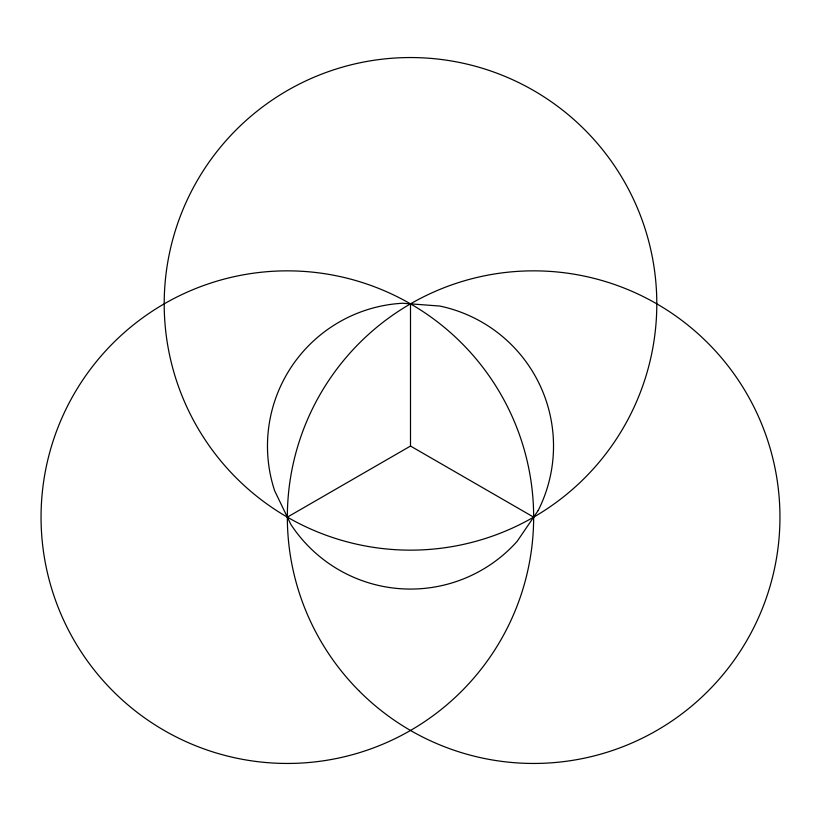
<?xml version="1.0" encoding="UTF-8"?>
<svg xmlns="http://www.w3.org/2000/svg" width="821" height="821" viewBox="0 0 821 821"><rect width="100%" height="100%" fill="white"/><g stroke="black" fill="none" stroke-linecap="round" stroke-linejoin="round"><path stroke-width="1.23" d="M287.35 517.148A246.3 246.3 0 0 0 656.8 303.852A246.3 246.3 0 0 0 287.35 90.546A246.3 246.3 0 0 0 287.35 517.148L410.5 446.049L410.5 303.852M410.5 446.049L533.65 517.148A246.3 246.3 0 0 1 164.2 730.454A246.3 246.3 0 0 1 164.2 303.852A246.3 246.3 0 0 1 533.65 517.148M538.166 510.529L517.127 541.367A143.028 143.028 0 0 1 290.829 524.373L274.635 490.732A143.028 143.028 0 0 1 402.506 303.247L439.738 306.048A143.028 143.028 0 0 1 538.166 510.529M359.485 691.313A246.3 246.3 0 0 0 771.555 580.899A246.3 246.3 0 0 0 469.899 279.243A246.3 246.3 0 0 0 359.485 691.313"/></g></svg>
